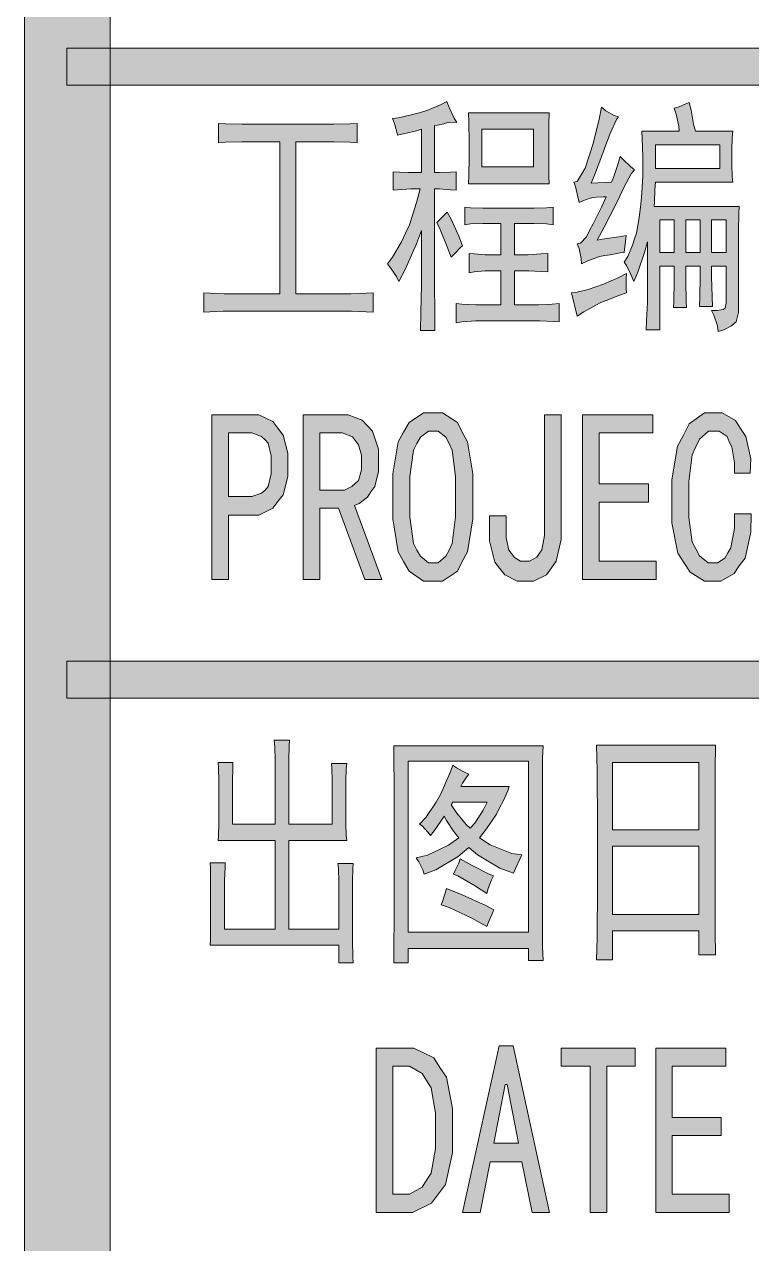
# Model space of a CAD drawing. Header units: millimetres. Extents: x 0 to 586, y 0 to 414.
# Drawn here: x 541.05 to 546.89, y 36.93 to 46.73 of the extents above; entities that cross this region are included whole.
import ezdxf

# ---------------------------------------------------------------- set-up
doc = ezdxf.new("R2010")
doc.units = ezdxf.units.MM

msp = doc.modelspace()

# ---------------------------------------------------------------- hatches: boundary and pattern name
h = msp.add_hatch(color=0)
h.dxf.hatch_style = 2
h.paths.add_polyline_path([(541.736139, 9.860139), (541.048222, 9.860139), (541.048222, 404.223361), (541.736139, 404.223361)])
h = msp.add_hatch(color=0)
h.dxf.hatch_style = 2
h.paths.add_polyline_path([(575.772139, 46.534917), (575.772139, 46.238583), (541.390417, 46.238583), (541.390417, 46.534917)])
h = msp.add_hatch(color=0)
h.dxf.hatch_style = 2
h.paths.add_polyline_path([(544.0045, 45.970472), (544.053889, 45.977528), (544.166778, 46.002222), (544.230278, 46.019861), (544.29025, 46.0375), (544.396083, 46.083361), (544.441944, 46.108056), (544.459583, 46.058667), (544.501917, 45.974), (544.523083, 45.938722), (544.501917, 45.94225), (544.459583, 45.938722), (544.438417, 45.935194), (544.41725, 45.928139), (544.367861, 45.917556), (544.343167, 45.914028), (544.343167, 45.536556), (544.381972, 45.536556), (544.470167, 45.540083), (544.516028, 45.543611), (544.516028, 45.395444), (544.470167, 45.398972), (544.381972, 45.406028), (544.343167, 45.406028), (544.343167, 44.725167), (544.343167, 44.636972), (544.346694, 44.411194), (544.346694, 44.266556), (544.230278, 44.266556), (544.233806, 44.411194), (544.237333, 44.633444), (544.237333, 44.714583), (544.237333, 45.070889), (544.198528, 44.965056), (544.106806, 44.756917), (544.057417, 44.661667), (544.03625, 44.700472), (543.990389, 44.771028), (543.965694, 44.802778), (544.0045, 44.855694), (544.078583, 44.979167), (544.110333, 45.049722), (544.142083, 45.11675), (544.198528, 45.296667), (544.22675, 45.406028), (544.152667, 45.406028), (544.046833, 45.398972), (544.011556, 45.395444), (544.011556, 45.543611), (544.060944, 45.540083), (544.135028, 45.536556), (544.156194, 45.536556), (544.237333, 45.536556), (544.237333, 45.885806), (544.198528, 45.871694), (544.103278, 45.850528), (544.046833, 45.836417), (544.03625, 45.871694), (544.018611, 45.938722)])
h = msp.add_hatch(color=0)
h.dxf.hatch_style = 2
h.paths.add_polyline_path([(545.821306, 45.984583), (545.803667, 45.963417), (545.754278, 45.850528), (545.719, 45.758806), (545.68725, 45.670611), (545.627278, 45.515389), (545.602583, 45.451889), (545.764861, 45.458944), (545.7825, 45.504806), (545.817778, 45.610639), (545.835417, 45.667083), (545.860111, 45.638861), (545.916556, 45.585944), (545.948306, 45.557722), (545.923611, 45.525972), (545.863639, 45.416611), (545.831889, 45.346056), (545.796611, 45.2755), (545.704889, 45.099111), (545.648444, 44.993278), (545.708417, 45.003861), (545.824833, 45.0215), (545.881278, 45.032083), (545.867167, 44.8945), (545.835417, 44.890972), (545.754278, 44.876861), (545.711944, 44.869806), (545.669611, 44.86275), (545.574361, 44.827472), (545.524972, 44.802778), (545.521444, 44.845111), (545.503806, 44.92625), (545.489694, 44.965056), (545.514389, 44.968583), (545.563778, 45.0215), (545.588472, 45.070889), (545.616694, 45.123806), (545.683722, 45.257861), (545.722528, 45.342528), (545.697833, 45.342528), (545.644917, 45.339), (545.620222, 45.335472), (545.592, 45.331944), (545.535556, 45.310778), (545.503806, 45.296667), (545.493222, 45.342528), (545.475583, 45.423667), (545.461472, 45.458944), (545.489694, 45.466), (545.553194, 45.571833), (545.584944, 45.670611), (545.616694, 45.769389), (545.666083, 45.966944), (545.683722, 46.062194), (545.719, 46.033972), (545.786028, 45.995167)])
h = msp.add_hatch(color=0)
h.paths.add_polyline_path([(546.389278, 46.101), (546.403389, 46.0375), (546.424556, 45.924611), (546.438667, 45.868167), (546.738528, 45.868167), (546.735, 45.822306), (546.731472, 45.716472), (546.731472, 45.660028), (546.731472, 45.603583), (546.735, 45.501278), (546.738528, 45.458944), (546.117639, 45.458944), (546.114111, 45.398972), (546.110583, 45.303722), (546.107056, 45.264917), (546.791444, 45.264917), (546.787917, 45.204944), (546.784389, 45.070889), (546.784389, 45.003861), (546.784389, 44.467639), (546.784389, 44.411194), (546.76675, 44.337111), (546.749111, 44.323), (546.727944, 44.305361), (546.667972, 44.273611), (546.622111, 44.2595), (546.615056, 44.305361), (546.586833, 44.390028), (546.569194, 44.428833), (546.611528, 44.428833), (546.660917, 44.435889), (546.678556, 44.446472), (546.685611, 44.488806), (546.685611, 44.524083), (546.685611, 44.785139), (546.569194, 44.785139), (546.569194, 44.700472), (546.572722, 44.538194), (546.57625, 44.460583), (546.470417, 44.460583), (546.473944, 44.538194), (546.477472, 44.700472), (546.477472, 44.785139), (546.361056, 44.785139), (546.361056, 44.665194), (546.364583, 44.499389), (546.368111, 44.453528), (546.262278, 44.453528), (546.265806, 44.499389), (546.269333, 44.665194), (546.269333, 44.785139), (546.152917, 44.785139), (546.152917, 44.273611), (546.043556, 44.273611), (546.047083, 44.347694), (546.054139, 44.492333), (546.054139, 44.562889), (546.054139, 44.979167), (546.029444, 44.8945), (545.976528, 44.73575), (545.944778, 44.661667), (545.923611, 44.711056), (545.884806, 44.788667), (545.867167, 44.816889), (545.895389, 44.86275), (545.934194, 44.954472), (545.948306, 45.003861), (545.965944, 45.049722), (545.987111, 45.176722), (545.997694, 45.257861), (546.00475, 45.339), (546.015333, 45.501278), (546.015333, 45.582417), (546.015333, 45.663556), (546.011806, 45.808194), (546.008278, 45.868167), (546.308139, 45.868167), (546.304611, 45.9105), (546.283444, 46.00575), (546.269333, 46.055139), (546.308139, 46.065722), (546.368111, 46.090417)])
h.paths.add_polyline_path([(546.636222, 45.568306), (546.636222, 45.758806), (546.117639, 45.758806), (546.117639, 45.568306)])
h.paths.add_polyline_path([(546.477472, 44.8945), (546.477472, 45.155556), (546.361056, 45.155556), (546.361056, 44.8945)])
h.paths.add_polyline_path([(546.685611, 44.8945), (546.685611, 45.155556), (546.569194, 45.155556), (546.569194, 44.8945)])
h.paths.add_polyline_path([(546.269333, 44.8945), (546.269333, 45.155556), (546.152917, 45.155556), (546.152917, 44.8945)])
h = msp.add_hatch(color=0)
h.paths.add_polyline_path([(545.263917, 46.016333), (545.260389, 45.931667), (545.260389, 45.776444), (545.260389, 45.705889), (545.260389, 45.638861), (545.260389, 45.508333), (545.263917, 45.444833), (544.614806, 45.444833), (544.618333, 45.515389), (544.621861, 45.6565), (544.621861, 45.723528), (544.621861, 45.787028), (544.618333, 45.935194), (544.614806, 46.016333)])
h.paths.add_polyline_path([(545.136917, 45.582417), (545.136917, 45.885806), (544.724167, 45.885806), (544.724167, 45.582417)])
h = msp.add_hatch(color=0)
h.dxf.hatch_style = 2
h.paths.add_polyline_path([(543.46475, 45.924611), (543.535306, 45.924611), (543.662306, 45.928139), (543.722278, 45.931667), (543.722278, 45.776444), (543.662306, 45.779972), (543.535306, 45.7835), (543.46475, 45.7835), (543.228389, 45.7835), (543.228389, 44.562889), (543.605861, 44.562889), (543.672889, 44.562889), (543.792833, 44.566417), (543.849278, 44.569944), (543.849278, 44.414722), (543.792833, 44.41825), (543.676417, 44.421778), (543.609389, 44.421778), (542.709806, 44.421778), (542.646306, 44.421778), (542.536944, 44.41825), (542.491083, 44.414722), (542.491083, 44.569944), (542.540472, 44.566417), (542.653361, 44.562889), (542.716861, 44.562889), (543.101389, 44.562889), (543.101389, 45.7835), (542.868556, 45.7835), (542.794472, 45.7835), (542.663944, 45.779972), (542.6075, 45.776444), (542.6075, 45.931667), (542.663944, 45.928139), (542.794472, 45.924611), (542.868556, 45.924611)])
h = msp.add_hatch(color=0)
h.dxf.hatch_style = 2
h.paths.add_polyline_path([(544.445472, 45.219056), (544.477222, 45.162611), (544.537194, 45.025028), (544.568944, 44.947417), (544.551306, 44.933306), (544.505444, 44.887444), (544.477222, 44.855694), (544.445472, 44.940361), (544.389028, 45.077944), (544.360806, 45.134389), (544.378444, 45.152028), (544.420778, 45.194361)])
h = msp.add_hatch(color=0)
h.dxf.hatch_style = 2
h.paths.add_polyline_path([(545.098111, 45.250806), (545.143972, 45.250806), (545.24275, 45.254333), (545.295667, 45.257861), (545.295667, 45.11675), (545.24275, 45.123806), (545.143972, 45.127333), (545.098111, 45.127333), (544.985222, 45.127333), (544.985222, 44.876861), (545.048722, 44.876861), (545.094583, 44.876861), (545.196889, 44.883917), (545.253333, 44.887444), (545.253333, 44.739278), (545.196889, 44.742806), (545.101639, 44.746333), (545.066361, 44.746333), (544.985222, 44.746333), (544.985222, 44.474694), (545.126333, 44.474694), (545.17925, 44.474694), (545.288611, 44.478222), (545.345056, 44.485278), (545.345056, 44.337111), (545.299194, 44.340639), (545.189833, 44.344167), (545.126333, 44.344167), (544.738278, 44.344167), (544.674778, 44.344167), (544.561889, 44.337111), (544.516028, 44.330056), (544.516028, 44.485278), (544.561889, 44.478222), (544.674778, 44.474694), (544.738278, 44.474694), (544.875861, 44.474694), (544.875861, 44.746333), (544.794722, 44.746333), (544.748861, 44.746333), (544.660667, 44.739278), (544.621861, 44.732222), (544.621861, 44.887444), (544.660667, 44.883917), (544.748861, 44.876861), (544.794722, 44.876861), (544.875861, 44.876861), (544.875861, 45.127333), (544.784139, 45.127333), (544.731222, 45.127333), (544.632444, 45.123806), (544.586583, 45.11675), (544.586583, 45.257861), (544.632444, 45.254333), (544.731222, 45.250806), (544.784139, 45.250806)])
h = msp.add_hatch(color=0)
h.dxf.hatch_style = 2
h.paths.add_polyline_path([(545.884806, 44.725167), (545.881278, 44.682833), (545.881278, 44.605222), (545.884806, 44.569944), (545.824833, 44.548778), (545.722528, 44.509972), (545.680194, 44.492333), (545.637861, 44.471167), (545.542611, 44.41825), (545.489694, 44.382972), (545.443833, 44.569944), (545.479111, 44.573472), (545.577889, 44.598167), (545.637861, 44.619333), (545.701361, 44.6405), (545.824833, 44.693417)])
h = msp.add_hatch(color=0)
h.paths.add_polyline_path([(544.650083, 42.933056), (544.650083, 42.753139), (544.60775, 42.488556), (544.565417, 42.410944), (544.526611, 42.333333), (544.406667, 42.252194), (544.332583, 42.252194), (544.254972, 42.252194), (544.138556, 42.333333), (544.092694, 42.410944), (544.050361, 42.488556), (544.008028, 42.753139), (544.008028, 42.933056), (544.008028, 43.1165), (544.050361, 43.374028), (544.092694, 43.451639), (544.138556, 43.52925), (544.254972, 43.606861), (544.332583, 43.606861), (544.406667, 43.606861), (544.526611, 43.52925), (544.565417, 43.451639), (544.60775, 43.374028), (544.650083, 43.1165)])
h.paths.add_polyline_path([(544.5125, 42.933056), (544.5125, 43.095333), (544.484278, 43.307), (544.459583, 43.359917), (544.434889, 43.409306), (544.371389, 43.458694), (544.332583, 43.458694), (544.293778, 43.458694), (544.230278, 43.409306), (544.202056, 43.359917), (544.173833, 43.307), (544.145611, 43.095333), (544.145611, 42.933056), (544.145611, 42.770778), (544.173833, 42.555583), (544.202056, 42.502667), (544.230278, 42.453278), (544.293778, 42.400361), (544.332583, 42.400361), (544.371389, 42.400361), (544.434889, 42.453278), (544.459583, 42.502667), (544.484278, 42.555583), (544.5125, 42.770778)])
h = msp.add_hatch(color=0)
h.dxf.hatch_style = 2
h.paths.add_polyline_path([(546.886694, 42.795472), (546.883167, 42.647306), (546.837306, 42.439167), (546.791444, 42.375667), (546.749111, 42.315694), (546.643278, 42.252194), (546.583306, 42.252194), (546.51275, 42.252194), (546.396333, 42.326278), (546.346944, 42.403889), (546.297556, 42.477972), (546.248167, 42.721389), (546.248167, 42.887194), (546.248167, 43.067111), (546.294028, 43.33875), (546.343417, 43.426944), (546.389278, 43.518667), (546.51275, 43.606861), (546.590361, 43.606861), (546.653861, 43.606861), (546.759694, 43.543361), (546.802028, 43.479861), (546.844361, 43.416361), (546.883167, 43.236444), (546.879639, 43.120028), (546.752639, 43.120028), (546.752639, 43.204694), (546.731472, 43.331694), (546.710306, 43.374028), (546.692667, 43.416361), (546.629167, 43.458694), (546.590361, 43.458694), (546.5445, 43.458694), (546.470417, 43.395194), (546.442194, 43.331694), (546.413972, 43.268194), (546.38575, 43.053), (546.38575, 42.901306), (546.38575, 42.763722), (546.413972, 42.566167), (546.442194, 42.51325), (546.470417, 42.456806), (546.540972, 42.400361), (546.583306, 42.400361), (546.615056, 42.400361), (546.675028, 42.439167), (546.699722, 42.4815), (546.724417, 42.520306), (546.752639, 42.679056), (546.752639, 42.795472)])
h = msp.add_hatch(color=0)
h.paths.add_polyline_path([(543.164889, 43.187056), (543.164889, 43.095333), (543.126083, 42.947167), (543.08375, 42.89425), (543.044944, 42.841333), (542.932056, 42.784889), (542.857972, 42.784889), (542.688639, 42.784889), (542.688639, 42.266306), (542.554583, 42.266306), (542.554583, 43.589222), (542.857972, 43.589222), (542.932056, 43.589222), (543.044944, 43.536306), (543.08375, 43.483389), (543.126083, 43.426944), (543.164889, 43.282306)])
h.paths.add_polyline_path([(543.030833, 43.187056), (543.030833, 43.261139), (543.006139, 43.363444), (542.981444, 43.388139), (542.953222, 43.416361), (542.875611, 43.444583), (542.822694, 43.444583), (542.688639, 43.444583), (542.688639, 42.933056), (542.822694, 42.933056), (542.875611, 42.933056), (542.953222, 42.961278), (542.981444, 42.985972), (543.006139, 43.014194), (543.030833, 43.1165)])
h = msp.add_hatch(color=0)
h.paths.add_polyline_path([(543.919833, 42.266306), (543.78225, 42.266306), (543.570583, 42.841333), (543.422417, 42.841333), (543.422417, 42.266306), (543.288361, 42.266306), (543.288361, 43.589222), (543.577639, 43.589222), (543.648194, 43.589222), (543.761083, 43.546889), (543.803417, 43.501028), (543.84575, 43.458694), (543.891611, 43.314056), (543.891611, 43.21175), (543.891611, 43.134139), (543.863389, 43.014194), (543.831639, 42.971861), (543.803417, 42.929528), (543.736389, 42.876611), (543.701111, 42.8625)])
h.paths.add_polyline_path([(543.757556, 43.21175), (543.757556, 43.264667), (543.732861, 43.349333), (543.708167, 43.381083), (543.683472, 43.412833), (543.602333, 43.444583), (543.549417, 43.444583), (543.422417, 43.444583), (543.422417, 42.985972), (543.584694, 42.985972), (543.619972, 42.985972), (543.679944, 43.014194), (543.704639, 43.038889), (543.732861, 43.063583), (543.757556, 43.14825)])
h = msp.add_hatch(color=0)
h.dxf.hatch_style = 2
h.paths.add_polyline_path([(545.359167, 42.707278), (545.359167, 42.587333), (545.320361, 42.414472), (545.281556, 42.361556), (545.24275, 42.305111), (545.136917, 42.252194), (545.069889, 42.252194), (545.006389, 42.252194), (544.907611, 42.305111), (544.865278, 42.358028), (544.826472, 42.407417), (544.784139, 42.57675), (544.784139, 42.693167), (544.784139, 42.777833), (544.918194, 42.777833), (544.918194, 42.668472), (544.918194, 42.601444), (544.939361, 42.502667), (544.960528, 42.474444), (544.985222, 42.442694), (545.034611, 42.414472), (545.062833, 42.414472), (545.105167, 42.414472), (545.165139, 42.446222), (545.186306, 42.477972), (545.203944, 42.506194), (545.225111, 42.619083), (545.225111, 42.700222), (545.225111, 43.589222), (545.359167, 43.589222)])
h = msp.add_hatch(color=0)
h.dxf.hatch_style = 2
h.paths.add_polyline_path([(546.124694, 42.266306), (545.532028, 42.266306), (545.532028, 43.589222), (546.096472, 43.589222), (546.096472, 43.444583), (545.666083, 43.444583), (545.666083, 43.035361), (546.061194, 43.035361), (546.061194, 42.887194), (545.666083, 42.887194), (545.666083, 42.414472), (546.124694, 42.414472)])
h = msp.add_hatch(color=0)
h.dxf.hatch_style = 2
h.paths.add_polyline_path([(575.772139, 41.610139), (575.772139, 41.313806), (541.390417, 41.313806), (541.390417, 41.610139)])
h = msp.add_hatch(color=0)
h.dxf.hatch_style = 2
h.paths.add_polyline_path([(542.723917, 40.795222), (542.723917, 40.745833), (542.720389, 40.654111), (542.720389, 40.611778), (542.720389, 40.301333), (543.062583, 40.301333), (543.062583, 40.756417), (543.062583, 40.812861), (543.059056, 40.918694), (543.055528, 40.975139), (543.179, 40.975139), (543.175472, 40.929278), (543.171944, 40.819917), (543.171944, 40.756417), (543.171944, 40.301333), (543.521194, 40.301333), (543.521194, 40.587083), (543.521194, 40.650583), (543.517667, 40.749361), (543.514139, 40.788167), (543.637611, 40.788167), (543.634083, 40.749361), (543.630556, 40.647056), (543.630556, 40.580028), (543.630556, 40.371889), (543.630556, 40.308389), (543.634083, 40.209611), (543.637611, 40.170806), (543.171944, 40.170806), (543.171944, 39.458194), (543.574111, 39.458194), (543.574111, 39.78275), (543.574111, 39.839194), (543.570583, 39.9415), (543.567056, 39.983833), (543.690528, 39.983833), (543.687, 39.9415), (543.683472, 39.84625), (543.683472, 39.789806), (543.683472, 39.444083), (543.683472, 39.366472), (543.687, 39.235944), (543.690528, 39.186556), (543.574111, 39.186556), (543.574111, 39.327667), (542.540472, 39.327667), (542.544, 39.373528), (542.544, 39.486417), (542.544, 39.549917), (542.544, 39.78275), (542.544, 39.849778), (542.544, 39.952083), (542.540472, 39.990889), (542.660417, 39.990889), (542.660417, 39.952083), (542.656889, 39.849778), (542.656889, 39.78275), (542.656889, 39.458194), (543.062583, 39.458194), (543.062583, 40.170806), (542.603972, 40.170806), (542.6075, 40.209611), (542.611028, 40.304861), (542.611028, 40.364833), (542.611028, 40.604722), (542.611028, 40.654111), (542.6075, 40.749361), (542.603972, 40.795222)])
h = msp.add_hatch(color=0)
h.paths.add_polyline_path([(545.214528, 40.929278), (545.211, 40.8305), (545.211, 40.618833), (545.211, 40.502417), (545.211, 39.673389), (545.211, 39.553444), (545.211, 39.317083), (545.214528, 39.204194), (545.098111, 39.204194), (545.098111, 39.302972), (544.1315, 39.302972), (544.1315, 39.186556), (544.015083, 39.186556), (544.015083, 39.3065), (544.018611, 39.553444), (544.018611, 39.680444), (544.018611, 40.502417), (544.018611, 40.615306), (544.015083, 40.826972), (544.015083, 40.929278)])
h.paths.add_polyline_path([(545.098111, 39.4335), (545.098111, 40.805806), (544.1315, 40.805806), (544.1315, 39.4335)])
h = msp.add_hatch(color=0)
h.paths.add_polyline_path([(546.600944, 40.936333), (546.597417, 40.745833), (546.597417, 40.326028), (546.597417, 40.093194), (546.597417, 39.860361), (546.597417, 39.437028), (546.600944, 39.250056), (546.466889, 39.250056), (546.466889, 39.444083), (545.771917, 39.444083), (545.771917, 39.21125), (545.644917, 39.21125), (545.648444, 39.387639), (545.651972, 39.807444), (545.651972, 40.047333), (545.651972, 40.287222), (545.648444, 40.731722), (545.644917, 40.936333)])
h.paths.add_polyline_path([(546.466889, 39.574611), (546.466889, 40.124944), (545.771917, 40.124944), (545.771917, 39.574611)])
h.paths.add_polyline_path([(546.466889, 40.255472), (546.466889, 40.795222), (545.771917, 40.795222), (545.771917, 40.255472)])
h = msp.add_hatch(color=0)
h.paths.add_polyline_path([(544.618333, 40.7035), (544.600694, 40.678806), (544.568944, 40.629417), (544.554833, 40.604722), (544.942889, 40.604722), (544.932306, 40.569444), (544.8935, 40.484778), (544.865278, 40.431861), (544.840583, 40.382472), (544.759444, 40.262528), (544.703, 40.191972), (544.791194, 40.135528), (544.964056, 40.064972), (545.045194, 40.054389), (545.027556, 40.019111), (544.992278, 39.945028), (544.978167, 39.906222), (544.868806, 39.948556), (544.688889, 40.054389), (544.618333, 40.114361), (544.533667, 40.040278), (544.35375, 39.934444), (544.2585, 39.899167), (544.247917, 39.934444), (544.216167, 39.997944), (544.195, 40.029694), (544.286722, 40.050861), (544.456056, 40.132), (544.537194, 40.191972), (544.494861, 40.244889), (544.438417, 40.329556), (544.420778, 40.364833), (544.392556, 40.326028), (544.339639, 40.248417), (544.311417, 40.209611), (544.29025, 40.237833), (544.244389, 40.287222), (544.223222, 40.301333), (544.272611, 40.35425), (544.357278, 40.477722), (544.392556, 40.54475), (544.424306, 40.611778), (544.473694, 40.728194), (544.491333, 40.774056), (544.519556, 40.752889), (544.583056, 40.717611)])
h.paths.add_polyline_path([(544.477222, 40.456556), (544.523083, 40.389528), (544.597167, 40.297806), (544.628917, 40.269583), (544.667722, 40.308389), (544.73475, 40.414222), (544.7665, 40.477722), (544.491333, 40.477722)])
h = msp.add_hatch(color=0)
h.dxf.hatch_style = 2
h.paths.add_polyline_path([(544.547778, 40.022639), (544.646556, 39.969722), (544.780611, 39.899167), (544.815889, 39.885056), (544.801778, 39.853306), (544.773556, 39.78275), (544.762972, 39.743944), (544.664194, 39.807444), (544.530139, 39.885056), (544.494861, 39.899167), (544.508972, 39.927389), (544.537194, 39.987361)])
h = msp.add_hatch(color=0)
h.dxf.hatch_style = 2
h.paths.add_polyline_path([(544.438417, 39.78275), (544.565417, 39.733361), (544.755917, 39.648694), (544.819417, 39.613417), (544.805306, 39.581667), (544.777083, 39.514639), (544.762972, 39.479361), (544.643028, 39.546389), (544.459583, 39.631056), (544.396083, 39.652222), (544.406667, 39.680444), (544.427833, 39.747472)])
h = msp.add_hatch(color=0)
h.paths.add_polyline_path([(544.487806, 37.838944), (544.487806, 37.659028), (544.431361, 37.405028), (544.374917, 37.330944), (544.318472, 37.256861), (544.166778, 37.17925), (544.071528, 37.17925), (543.873972, 37.17925), (543.873972, 38.502167), (544.071528, 38.502167), (544.177361, 38.502167), (544.336111, 38.424556), (544.3855, 38.346944), (544.438417, 38.269333), (544.487806, 38.015333)])
h.paths.add_polyline_path([(544.350222, 37.838944), (544.350222, 37.980056), (544.314944, 38.181139), (544.279667, 38.241111), (544.244389, 38.297556), (544.142083, 38.357528), (544.071528, 38.357528), (544.008028, 38.357528), (544.008028, 37.327417), (544.071528, 37.327417), (544.142083, 37.327417), (544.244389, 37.383861), (544.279667, 37.440306), (544.314944, 37.49675), (544.350222, 37.694306)])
h = msp.add_hatch(color=0)
h.paths.add_polyline_path([(545.267444, 37.17925), (545.126333, 37.17925), (545.045194, 37.588472), (544.791194, 37.588472), (544.710056, 37.17925), (544.568944, 37.17925), (544.86175, 38.519806), (544.974639, 38.519806)])
h.paths.add_polyline_path([(545.016972, 37.736639), (544.92525, 38.209361), (544.911139, 38.209361), (544.819417, 37.736639)])
h = msp.add_hatch(color=0)
h.dxf.hatch_style = 2
h.paths.add_polyline_path([(545.955361, 38.357528), (545.726056, 38.357528), (545.726056, 37.17925), (545.592, 37.17925), (545.592, 38.357528), (545.359167, 38.357528), (545.359167, 38.502167), (545.955361, 38.502167)])
h = msp.add_hatch(color=0)
h.dxf.hatch_style = 2
h.paths.add_polyline_path([(546.710306, 37.17925), (546.121167, 37.17925), (546.121167, 38.502167), (546.682083, 38.502167), (546.682083, 38.357528), (546.251694, 38.357528), (546.251694, 37.944778), (546.646806, 37.944778), (546.646806, 37.800139), (546.251694, 37.800139), (546.251694, 37.327417), (546.710306, 37.327417)])

# ---------------------------------------------------------------- linework, layer by layer
at = {"color": 0, "lineweight": 0}
for points in [[(541.736139, 9.860139), (541.048222, 9.860139), (541.048222, 404.223361), (541.736139, 404.223361)], [(575.772139, 46.534917), (575.772139, 46.238583), (541.390417, 46.238583), (541.390417, 46.534917)], [(544.0045, 45.970472), (544.053889, 45.977528), (544.166778, 46.002222), (544.230278, 46.019861), (544.29025, 46.0375), (544.396083, 46.083361), (544.441944, 46.108056), (544.459583, 46.058667), (544.501917, 45.974), (544.523083, 45.938722), (544.501917, 45.94225), (544.459583, 45.938722), (544.438417, 45.935194), (544.41725, 45.928139), (544.367861, 45.917556), (544.343167, 45.914028), (544.343167, 45.536556), (544.381972, 45.536556), (544.470167, 45.540083), (544.516028, 45.543611), (544.516028, 45.395444), (544.470167, 45.398972), (544.381972, 45.406028), (544.343167, 45.406028), (544.343167, 44.725167), (544.343167, 44.636972), (544.346694, 44.411194), (544.346694, 44.266556), (544.230278, 44.266556), (544.233806, 44.411194), (544.237333, 44.633444), (544.237333, 44.714583), (544.237333, 45.070889), (544.198528, 44.965056), (544.106806, 44.756917), (544.057417, 44.661667), (544.03625, 44.700472), (543.990389, 44.771028), (543.965694, 44.802778), (544.0045, 44.855694), (544.078583, 44.979167), (544.110333, 45.049722), (544.142083, 45.11675), (544.198528, 45.296667), (544.22675, 45.406028), (544.152667, 45.406028), (544.046833, 45.398972), (544.011556, 45.395444), (544.011556, 45.543611), (544.060944, 45.540083), (544.135028, 45.536556), (544.156194, 45.536556), (544.237333, 45.536556), (544.237333, 45.885806), (544.198528, 45.871694), (544.103278, 45.850528), (544.046833, 45.836417), (544.03625, 45.871694), (544.018611, 45.938722)], [(545.821306, 45.984583), (545.803667, 45.963417), (545.754278, 45.850528), (545.719, 45.758806), (545.68725, 45.670611), (545.627278, 45.515389), (545.602583, 45.451889), (545.764861, 45.458944), (545.7825, 45.504806), (545.817778, 45.610639), (545.835417, 45.667083), (545.860111, 45.638861), (545.916556, 45.585944), (545.948306, 45.557722), (545.923611, 45.525972), (545.863639, 45.416611), (545.831889, 45.346056), (545.796611, 45.2755), (545.704889, 45.099111), (545.648444, 44.993278), (545.708417, 45.003861), (545.824833, 45.0215), (545.881278, 45.032083), (545.867167, 44.8945), (545.835417, 44.890972), (545.754278, 44.876861), (545.711944, 44.869806), (545.669611, 44.86275), (545.574361, 44.827472), (545.524972, 44.802778), (545.521444, 44.845111), (545.503806, 44.92625), (545.489694, 44.965056), (545.514389, 44.968583), (545.563778, 45.0215), (545.588472, 45.070889), (545.616694, 45.123806), (545.683722, 45.257861), (545.722528, 45.342528), (545.697833, 45.342528), (545.644917, 45.339), (545.620222, 45.335472), (545.592, 45.331944), (545.535556, 45.310778), (545.503806, 45.296667), (545.493222, 45.342528), (545.475583, 45.423667), (545.461472, 45.458944), (545.489694, 45.466), (545.553194, 45.571833), (545.584944, 45.670611), (545.616694, 45.769389), (545.666083, 45.966944), (545.683722, 46.062194), (545.719, 46.033972), (545.786028, 45.995167)], [(546.389278, 46.101), (546.403389, 46.0375), (546.424556, 45.924611), (546.438667, 45.868167), (546.738528, 45.868167), (546.735, 45.822306), (546.731472, 45.716472), (546.731472, 45.660028), (546.731472, 45.603583), (546.735, 45.501278), (546.738528, 45.458944), (546.117639, 45.458944), (546.114111, 45.398972), (546.110583, 45.303722), (546.107056, 45.264917), (546.791444, 45.264917), (546.787917, 45.204944), (546.784389, 45.070889), (546.784389, 45.003861), (546.784389, 44.467639), (546.784389, 44.411194), (546.76675, 44.337111), (546.749111, 44.323), (546.727944, 44.305361), (546.667972, 44.273611), (546.622111, 44.2595), (546.615056, 44.305361), (546.586833, 44.390028), (546.569194, 44.428833), (546.611528, 44.428833), (546.660917, 44.435889), (546.678556, 44.446472), (546.685611, 44.488806), (546.685611, 44.524083), (546.685611, 44.785139), (546.569194, 44.785139), (546.569194, 44.700472), (546.572722, 44.538194), (546.57625, 44.460583), (546.470417, 44.460583), (546.473944, 44.538194), (546.477472, 44.700472), (546.477472, 44.785139), (546.361056, 44.785139), (546.361056, 44.665194), (546.364583, 44.499389), (546.368111, 44.453528), (546.262278, 44.453528), (546.265806, 44.499389), (546.269333, 44.665194), (546.269333, 44.785139), (546.152917, 44.785139), (546.152917, 44.273611), (546.043556, 44.273611), (546.047083, 44.347694), (546.054139, 44.492333), (546.054139, 44.562889), (546.054139, 44.979167), (546.029444, 44.8945), (545.976528, 44.73575), (545.944778, 44.661667), (545.923611, 44.711056), (545.884806, 44.788667), (545.867167, 44.816889), (545.895389, 44.86275), (545.934194, 44.954472), (545.948306, 45.003861), (545.965944, 45.049722), (545.987111, 45.176722), (545.997694, 45.257861), (546.00475, 45.339), (546.015333, 45.501278), (546.015333, 45.582417), (546.015333, 45.663556), (546.011806, 45.808194), (546.008278, 45.868167), (546.308139, 45.868167), (546.304611, 45.9105), (546.283444, 46.00575), (546.269333, 46.055139), (546.308139, 46.065722), (546.368111, 46.090417)], [(545.263917, 46.016333), (545.260389, 45.931667), (545.260389, 45.776444), (545.260389, 45.705889), (545.260389, 45.638861), (545.260389, 45.508333), (545.263917, 45.444833), (544.614806, 45.444833), (544.618333, 45.515389), (544.621861, 45.6565), (544.621861, 45.723528), (544.621861, 45.787028), (544.618333, 45.935194), (544.614806, 46.016333)], [(543.46475, 45.924611), (543.535306, 45.924611), (543.662306, 45.928139), (543.722278, 45.931667), (543.722278, 45.776444), (543.662306, 45.779972), (543.535306, 45.7835), (543.46475, 45.7835), (543.228389, 45.7835), (543.228389, 44.562889), (543.605861, 44.562889), (543.672889, 44.562889), (543.792833, 44.566417), (543.849278, 44.569944), (543.849278, 44.414722), (543.792833, 44.41825), (543.676417, 44.421778), (543.609389, 44.421778), (542.709806, 44.421778), (542.646306, 44.421778), (542.536944, 44.41825), (542.491083, 44.414722), (542.491083, 44.569944), (542.540472, 44.566417), (542.653361, 44.562889), (542.716861, 44.562889), (543.101389, 44.562889), (543.101389, 45.7835), (542.868556, 45.7835), (542.794472, 45.7835), (542.663944, 45.779972), (542.6075, 45.776444), (542.6075, 45.931667), (542.663944, 45.928139), (542.794472, 45.924611), (542.868556, 45.924611)], [(545.136917, 45.582417), (545.136917, 45.885806), (544.724167, 45.885806), (544.724167, 45.582417)], [(546.636222, 45.568306), (546.636222, 45.758806), (546.117639, 45.758806), (546.117639, 45.568306)], [(544.445472, 45.219056), (544.477222, 45.162611), (544.537194, 45.025028), (544.568944, 44.947417), (544.551306, 44.933306), (544.505444, 44.887444), (544.477222, 44.855694), (544.445472, 44.940361), (544.389028, 45.077944), (544.360806, 45.134389), (544.378444, 45.152028), (544.420778, 45.194361)], [(545.098111, 45.250806), (545.143972, 45.250806), (545.24275, 45.254333), (545.295667, 45.257861), (545.295667, 45.11675), (545.24275, 45.123806), (545.143972, 45.127333), (545.098111, 45.127333), (544.985222, 45.127333), (544.985222, 44.876861), (545.048722, 44.876861), (545.094583, 44.876861), (545.196889, 44.883917), (545.253333, 44.887444), (545.253333, 44.739278), (545.196889, 44.742806), (545.101639, 44.746333), (545.066361, 44.746333), (544.985222, 44.746333), (544.985222, 44.474694), (545.126333, 44.474694), (545.17925, 44.474694), (545.288611, 44.478222), (545.345056, 44.485278), (545.345056, 44.337111), (545.299194, 44.340639), (545.189833, 44.344167), (545.126333, 44.344167), (544.738278, 44.344167), (544.674778, 44.344167), (544.561889, 44.337111), (544.516028, 44.330056), (544.516028, 44.485278), (544.561889, 44.478222), (544.674778, 44.474694), (544.738278, 44.474694), (544.875861, 44.474694), (544.875861, 44.746333), (544.794722, 44.746333), (544.748861, 44.746333), (544.660667, 44.739278), (544.621861, 44.732222), (544.621861, 44.887444), (544.660667, 44.883917), (544.748861, 44.876861), (544.794722, 44.876861), (544.875861, 44.876861), (544.875861, 45.127333), (544.784139, 45.127333), (544.731222, 45.127333), (544.632444, 45.123806), (544.586583, 45.11675), (544.586583, 45.257861), (544.632444, 45.254333), (544.731222, 45.250806), (544.784139, 45.250806)], [(546.269333, 44.8945), (546.269333, 45.155556), (546.152917, 45.155556), (546.152917, 44.8945)], [(546.477472, 44.8945), (546.477472, 45.155556), (546.361056, 45.155556), (546.361056, 44.8945)], [(546.685611, 44.8945), (546.685611, 45.155556), (546.569194, 45.155556), (546.569194, 44.8945)], [(545.884806, 44.725167), (545.881278, 44.682833), (545.881278, 44.605222), (545.884806, 44.569944), (545.824833, 44.548778), (545.722528, 44.509972), (545.680194, 44.492333), (545.637861, 44.471167), (545.542611, 44.41825), (545.489694, 44.382972), (545.443833, 44.569944), (545.479111, 44.573472), (545.577889, 44.598167), (545.637861, 44.619333), (545.701361, 44.6405), (545.824833, 44.693417)], [(544.650083, 42.933056), (544.650083, 42.753139), (544.60775, 42.488556), (544.565417, 42.410944), (544.526611, 42.333333), (544.406667, 42.252194), (544.332583, 42.252194), (544.254972, 42.252194), (544.138556, 42.333333), (544.092694, 42.410944), (544.050361, 42.488556), (544.008028, 42.753139), (544.008028, 42.933056), (544.008028, 43.1165), (544.050361, 43.374028), (544.092694, 43.451639), (544.138556, 43.52925), (544.254972, 43.606861), (544.332583, 43.606861), (544.406667, 43.606861), (544.526611, 43.52925), (544.565417, 43.451639), (544.60775, 43.374028), (544.650083, 43.1165)], [(546.886694, 42.795472), (546.883167, 42.647306), (546.837306, 42.439167), (546.791444, 42.375667), (546.749111, 42.315694), (546.643278, 42.252194), (546.583306, 42.252194), (546.51275, 42.252194), (546.396333, 42.326278), (546.346944, 42.403889), (546.297556, 42.477972), (546.248167, 42.721389), (546.248167, 42.887194), (546.248167, 43.067111), (546.294028, 43.33875), (546.343417, 43.426944), (546.389278, 43.518667), (546.51275, 43.606861), (546.590361, 43.606861), (546.653861, 43.606861), (546.759694, 43.543361), (546.802028, 43.479861), (546.844361, 43.416361), (546.883167, 43.236444), (546.879639, 43.120028), (546.752639, 43.120028), (546.752639, 43.204694), (546.731472, 43.331694), (546.710306, 43.374028), (546.692667, 43.416361), (546.629167, 43.458694), (546.590361, 43.458694), (546.5445, 43.458694), (546.470417, 43.395194), (546.442194, 43.331694), (546.413972, 43.268194), (546.38575, 43.053), (546.38575, 42.901306), (546.38575, 42.763722), (546.413972, 42.566167), (546.442194, 42.51325), (546.470417, 42.456806), (546.540972, 42.400361), (546.583306, 42.400361), (546.615056, 42.400361), (546.675028, 42.439167), (546.699722, 42.4815), (546.724417, 42.520306), (546.752639, 42.679056), (546.752639, 42.795472)], [(543.164889, 43.187056), (543.164889, 43.095333), (543.126083, 42.947167), (543.08375, 42.89425), (543.044944, 42.841333), (542.932056, 42.784889), (542.857972, 42.784889), (542.688639, 42.784889), (542.688639, 42.266306), (542.554583, 42.266306), (542.554583, 43.589222), (542.857972, 43.589222), (542.932056, 43.589222), (543.044944, 43.536306), (543.08375, 43.483389), (543.126083, 43.426944), (543.164889, 43.282306)], [(543.919833, 42.266306), (543.78225, 42.266306), (543.570583, 42.841333), (543.422417, 42.841333), (543.422417, 42.266306), (543.288361, 42.266306), (543.288361, 43.589222), (543.577639, 43.589222), (543.648194, 43.589222), (543.761083, 43.546889), (543.803417, 43.501028), (543.84575, 43.458694), (543.891611, 43.314056), (543.891611, 43.21175), (543.891611, 43.134139), (543.863389, 43.014194), (543.831639, 42.971861), (543.803417, 42.929528), (543.736389, 42.876611), (543.701111, 42.8625)], [(545.359167, 42.707278), (545.359167, 42.587333), (545.320361, 42.414472), (545.281556, 42.361556), (545.24275, 42.305111), (545.136917, 42.252194), (545.069889, 42.252194), (545.006389, 42.252194), (544.907611, 42.305111), (544.865278, 42.358028), (544.826472, 42.407417), (544.784139, 42.57675), (544.784139, 42.693167), (544.784139, 42.777833), (544.918194, 42.777833), (544.918194, 42.668472), (544.918194, 42.601444), (544.939361, 42.502667), (544.960528, 42.474444), (544.985222, 42.442694), (545.034611, 42.414472), (545.062833, 42.414472), (545.105167, 42.414472), (545.165139, 42.446222), (545.186306, 42.477972), (545.203944, 42.506194), (545.225111, 42.619083), (545.225111, 42.700222), (545.225111, 43.589222), (545.359167, 43.589222)], [(546.124694, 42.266306), (545.532028, 42.266306), (545.532028, 43.589222), (546.096472, 43.589222), (546.096472, 43.444583), (545.666083, 43.444583), (545.666083, 43.035361), (546.061194, 43.035361), (546.061194, 42.887194), (545.666083, 42.887194), (545.666083, 42.414472), (546.124694, 42.414472)], [(543.030833, 43.187056), (543.030833, 43.261139), (543.006139, 43.363444), (542.981444, 43.388139), (542.953222, 43.416361), (542.875611, 43.444583), (542.822694, 43.444583), (542.688639, 43.444583), (542.688639, 42.933056), (542.822694, 42.933056), (542.875611, 42.933056), (542.953222, 42.961278), (542.981444, 42.985972), (543.006139, 43.014194), (543.030833, 43.1165)], [(543.757556, 43.21175), (543.757556, 43.264667), (543.732861, 43.349333), (543.708167, 43.381083), (543.683472, 43.412833), (543.602333, 43.444583), (543.549417, 43.444583), (543.422417, 43.444583), (543.422417, 42.985972), (543.584694, 42.985972), (543.619972, 42.985972), (543.679944, 43.014194), (543.704639, 43.038889), (543.732861, 43.063583), (543.757556, 43.14825)], [(544.5125, 42.933056), (544.5125, 43.095333), (544.484278, 43.307), (544.459583, 43.359917), (544.434889, 43.409306), (544.371389, 43.458694), (544.332583, 43.458694), (544.293778, 43.458694), (544.230278, 43.409306), (544.202056, 43.359917), (544.173833, 43.307), (544.145611, 43.095333), (544.145611, 42.933056), (544.145611, 42.770778), (544.173833, 42.555583), (544.202056, 42.502667), (544.230278, 42.453278), (544.293778, 42.400361), (544.332583, 42.400361), (544.371389, 42.400361), (544.434889, 42.453278), (544.459583, 42.502667), (544.484278, 42.555583), (544.5125, 42.770778)], [(575.772139, 41.610139), (575.772139, 41.313806), (541.390417, 41.313806), (541.390417, 41.610139)], [(542.723917, 40.795222), (542.723917, 40.745833), (542.720389, 40.654111), (542.720389, 40.611778), (542.720389, 40.301333), (543.062583, 40.301333), (543.062583, 40.756417), (543.062583, 40.812861), (543.059056, 40.918694), (543.055528, 40.975139), (543.179, 40.975139), (543.175472, 40.929278), (543.171944, 40.819917), (543.171944, 40.756417), (543.171944, 40.301333), (543.521194, 40.301333), (543.521194, 40.587083), (543.521194, 40.650583), (543.517667, 40.749361), (543.514139, 40.788167), (543.637611, 40.788167), (543.634083, 40.749361), (543.630556, 40.647056), (543.630556, 40.580028), (543.630556, 40.371889), (543.630556, 40.308389), (543.634083, 40.209611), (543.637611, 40.170806), (543.171944, 40.170806), (543.171944, 39.458194), (543.574111, 39.458194), (543.574111, 39.78275), (543.574111, 39.839194), (543.570583, 39.9415), (543.567056, 39.983833), (543.690528, 39.983833), (543.687, 39.9415), (543.683472, 39.84625), (543.683472, 39.789806), (543.683472, 39.444083), (543.683472, 39.366472), (543.687, 39.235944), (543.690528, 39.186556), (543.574111, 39.186556), (543.574111, 39.327667), (542.540472, 39.327667), (542.544, 39.373528), (542.544, 39.486417), (542.544, 39.549917), (542.544, 39.78275), (542.544, 39.849778), (542.544, 39.952083), (542.540472, 39.990889), (542.660417, 39.990889), (542.660417, 39.952083), (542.656889, 39.849778), (542.656889, 39.78275), (542.656889, 39.458194), (543.062583, 39.458194), (543.062583, 40.170806), (542.603972, 40.170806), (542.6075, 40.209611), (542.611028, 40.304861), (542.611028, 40.364833), (542.611028, 40.604722), (542.611028, 40.654111), (542.6075, 40.749361), (542.603972, 40.795222)], [(545.214528, 40.929278), (545.211, 40.8305), (545.211, 40.618833), (545.211, 40.502417), (545.211, 39.673389), (545.211, 39.553444), (545.211, 39.317083), (545.214528, 39.204194), (545.098111, 39.204194), (545.098111, 39.302972), (544.1315, 39.302972), (544.1315, 39.186556), (544.015083, 39.186556), (544.015083, 39.3065), (544.018611, 39.553444), (544.018611, 39.680444), (544.018611, 40.502417), (544.018611, 40.615306), (544.015083, 40.826972), (544.015083, 40.929278)], [(546.600944, 40.936333), (546.597417, 40.745833), (546.597417, 40.326028), (546.597417, 40.093194), (546.597417, 39.860361), (546.597417, 39.437028), (546.600944, 39.250056), (546.466889, 39.250056), (546.466889, 39.444083), (545.771917, 39.444083), (545.771917, 39.21125), (545.644917, 39.21125), (545.648444, 39.387639), (545.651972, 39.807444), (545.651972, 40.047333), (545.651972, 40.287222), (545.648444, 40.731722), (545.644917, 40.936333)], [(545.098111, 39.4335), (545.098111, 40.805806), (544.1315, 40.805806), (544.1315, 39.4335)], [(544.618333, 40.7035), (544.600694, 40.678806), (544.568944, 40.629417), (544.554833, 40.604722), (544.942889, 40.604722), (544.932306, 40.569444), (544.8935, 40.484778), (544.865278, 40.431861), (544.840583, 40.382472), (544.759444, 40.262528), (544.703, 40.191972), (544.791194, 40.135528), (544.964056, 40.064972), (545.045194, 40.054389), (545.027556, 40.019111), (544.992278, 39.945028), (544.978167, 39.906222), (544.868806, 39.948556), (544.688889, 40.054389), (544.618333, 40.114361), (544.533667, 40.040278), (544.35375, 39.934444), (544.2585, 39.899167), (544.247917, 39.934444), (544.216167, 39.997944), (544.195, 40.029694), (544.286722, 40.050861), (544.456056, 40.132), (544.537194, 40.191972), (544.494861, 40.244889), (544.438417, 40.329556), (544.420778, 40.364833), (544.392556, 40.326028), (544.339639, 40.248417), (544.311417, 40.209611), (544.29025, 40.237833), (544.244389, 40.287222), (544.223222, 40.301333), (544.272611, 40.35425), (544.357278, 40.477722), (544.392556, 40.54475), (544.424306, 40.611778), (544.473694, 40.728194), (544.491333, 40.774056), (544.519556, 40.752889), (544.583056, 40.717611)], [(546.466889, 40.255472), (546.466889, 40.795222), (545.771917, 40.795222), (545.771917, 40.255472)], [(544.477222, 40.456556), (544.523083, 40.389528), (544.597167, 40.297806), (544.628917, 40.269583), (544.667722, 40.308389), (544.73475, 40.414222), (544.7665, 40.477722), (544.491333, 40.477722)], [(546.466889, 39.574611), (546.466889, 40.124944), (545.771917, 40.124944), (545.771917, 39.574611)], [(544.547778, 40.022639), (544.646556, 39.969722), (544.780611, 39.899167), (544.815889, 39.885056), (544.801778, 39.853306), (544.773556, 39.78275), (544.762972, 39.743944), (544.664194, 39.807444), (544.530139, 39.885056), (544.494861, 39.899167), (544.508972, 39.927389), (544.537194, 39.987361)], [(544.438417, 39.78275), (544.565417, 39.733361), (544.755917, 39.648694), (544.819417, 39.613417), (544.805306, 39.581667), (544.777083, 39.514639), (544.762972, 39.479361), (544.643028, 39.546389), (544.459583, 39.631056), (544.396083, 39.652222), (544.406667, 39.680444), (544.427833, 39.747472)], [(544.487806, 37.838944), (544.487806, 37.659028), (544.431361, 37.405028), (544.374917, 37.330944), (544.318472, 37.256861), (544.166778, 37.17925), (544.071528, 37.17925), (543.873972, 37.17925), (543.873972, 38.502167), (544.071528, 38.502167), (544.177361, 38.502167), (544.336111, 38.424556), (544.3855, 38.346944), (544.438417, 38.269333), (544.487806, 38.015333)], [(545.267444, 37.17925), (545.126333, 37.17925), (545.045194, 37.588472), (544.791194, 37.588472), (544.710056, 37.17925), (544.568944, 37.17925), (544.86175, 38.519806), (544.974639, 38.519806)], [(545.955361, 38.357528), (545.726056, 38.357528), (545.726056, 37.17925), (545.592, 37.17925), (545.592, 38.357528), (545.359167, 38.357528), (545.359167, 38.502167), (545.955361, 38.502167)], [(546.710306, 37.17925), (546.121167, 37.17925), (546.121167, 38.502167), (546.682083, 38.502167), (546.682083, 38.357528), (546.251694, 38.357528), (546.251694, 37.944778), (546.646806, 37.944778), (546.646806, 37.800139), (546.251694, 37.800139), (546.251694, 37.327417), (546.710306, 37.327417)], [(544.350222, 37.838944), (544.350222, 37.980056), (544.314944, 38.181139), (544.279667, 38.241111), (544.244389, 38.297556), (544.142083, 38.357528), (544.071528, 38.357528), (544.008028, 38.357528), (544.008028, 37.327417), (544.071528, 37.327417), (544.142083, 37.327417), (544.244389, 37.383861), (544.279667, 37.440306), (544.314944, 37.49675), (544.350222, 37.694306)], [(545.016972, 37.736639), (544.92525, 38.209361), (544.911139, 38.209361), (544.819417, 37.736639)]]:
    msp.add_lwpolyline(points, close=True, dxfattribs=at)

doc.saveas('drawing.dxf')
